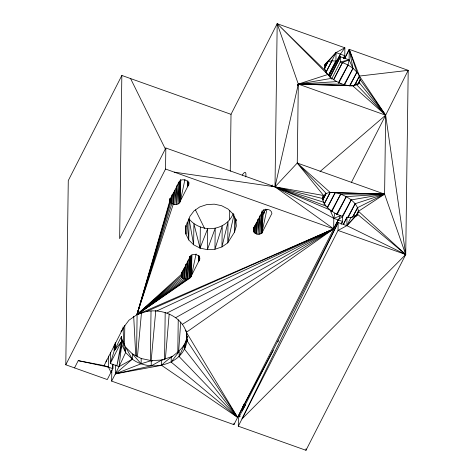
<?xml version="1.0" encoding="UTF-8"?>
<svg xmlns="http://www.w3.org/2000/svg" width="474" height="474" viewBox="0 0 474 474"><rect width="100%" height="100%" fill="white"/><g stroke="black" fill="none" stroke-linecap="round" stroke-linejoin="round"><path stroke-width="0.71" d="M184.973 179.344L180.428 200.816C179.569 205.692 171.612 205.912 170.178 201.29L170.202 198.399L170.178 201.29L136.927 314.677L128.981 320.205L123.489 327.51L104.096 365.578L78.228 360.655L74.537 367.901M180.713 179.764L180.061 202.037L180.345 180.985L179.48 182.135L179.202 203.186L180.713 179.764L180.428 200.816L187.574 186.792C192.74 180.665 179.51 176.31 178.402 183.527L170.456 198.618L136.927 314.677L181.299 275.915L181.323 273.024L181.299 275.915C182.739 280.537 190.69 280.318 191.549 275.441L196.082 253.963M253.4 228.018L253.383 230.909C254.479 234.257 259.148 235.252 261.82 233.208L271.916 213.401C271.442 208.145 262.436 207.956 261.607 213.146L253.655 228.237L253.383 230.909L253.418 228.006M112.889 364.251L112.83 368.689L107.284 379.561L65.797 364.79L68.274 180.594L121.842 75.461L231.016 114.329L230.251 171.173M110.981 372.309L108.463 367.131L108.611 356.033M110.454 352.413L110.306 363.505L119.039 366.615L132.311 359.168C150.892 373.204 185.482 364.5 187.153 338.928M341.203 224.107L342.548 221.471L342.619 216.263L340.433 215.694L233.925 424.651L111.651 381.12L111.805 370.022M114.317 344.752L114.24 350.665L110.306 363.505L121.474 341.588L121.545 336.327L114.24 350.665L114.198 345.493M121.842 75.461L119.649 238.612L165.829 147.983L275.003 186.845L326.005 206.089L329.934 209.887L334.905 213.193L340.433 215.694L333.815 218.36L275.003 186.845L174.278 172.139M124.514 346.091L124.792 325.389M119.039 366.615L125.628 352.532L125.699 347.264L121.794 339.242L121.545 336.327L121.729 344.509L119.039 366.615L111.651 381.12M136.553 356.104L137.11 314.7M186.987 336.339C185.34 350.784 170.421 355.974 161.563 365.324L115.348 373.868L132.311 359.168L125.699 347.264L132.382 353.906L141.199 358.51L141.128 363.771L115.348 373.868L115.632 364.998M150.359 360.489L151.022 310.95M115.348 373.868L151.206 365.892L151.277 360.631L141.199 358.51M172.637 356.365L161.634 360.062L161.563 365.324L237.622 417.398L241.805 408.742M65.797 364.79L165.544 169.034L165.829 147.983M164.561 359.707L165.195 312.39M170.178 201.29L170.083 198.482M334.905 213.193L333.815 218.36L333.672 228.889L146.549 311.471L136.927 314.677L170.794 202.552L170.847 198.191M343.431 58.326L344.776 55.689L344.876 47.797L277.189 23.7L275.003 186.845L333.672 228.889L136.927 314.677L171.843 203.595L171.961 194.879M173.383 192.699L173.229 204.318L136.927 314.677L189.073 278.682L190.607 256.76L191.466 255.616L191.188 276.662L191.81 255.107L191.549 275.441L198.671 261.411C203.838 255.279 190.607 250.924 189.499 258.146L181.578 273.243L181.299 275.915M146.549 311.471C162.446 308.604 181.151 316.051 186.389 332.286L237.622 417.398L171.185 362.118L171.256 356.851M175.007 190.133L174.811 204.649L176.393 187.153M176.689 185.684L176.441 204.561L178.236 183.005L177.951 204.057L179.48 182.135L178.651 182.715M177.791 353.094L178.236 319.82M185.784 330.188L186.389 332.286L187.123 340.907L237.622 417.398L179.136 356.59L179.208 351.323L171.185 362.118M189.298 258.348L187.562 279.186L136.927 314.677L181.915 277.177L181.98 272.094M181.187 274.559L136.927 314.677L182.964 278.22L183.071 270.233M184.505 267.33L184.35 278.943L136.927 314.677L185.932 279.275L187.58 261.05M186.021 226.11L185.915 234.091L188.759 239.939L193.629 244.774L200.052 248.127L207.393 249.674L214.941 249.259L221.951 246.918L227.739 242.895L234.512 232.13L236.336 226.027L235.797 219.746L232.953 213.904L228.083 209.07L221.66 205.716L214.319 204.17L206.771 204.584L199.761 206.919L193.973 210.948L189.973 216.274L185.381 227.81L185.915 234.091L185.838 225.968M237.622 417.398L184.623 349.279L184.694 344.017L179.136 356.59M185.932 279.275L186.14 264.03M187.651 180.985L187.574 186.792L187.864 180.896M188.421 182.093L188.374 185.725L188.486 182.117M187.562 279.186L187.805 261.038M233.291 213.472C229.303 223.841 218.437 229.398 207.677 228.622C200.466 227.84 193.588 224.652 189.043 218.887L188.759 239.939L187.1 222.49M189.073 278.682L189.345 258.36M198.748 255.605L198.671 261.411L198.962 255.51M199.524 256.712L199.471 260.344L199.584 256.736M233.996 214.692L227.739 242.895L228.024 221.844L221.951 246.918L222.235 225.873L214.941 249.259L215.226 228.207L207.393 249.674L207.677 228.622L200.052 248.127L200.336 227.076M229.594 219.895L229.724 210.302M234.719 216.885L234.512 232.13L235.537 218.923M233.925 424.651L233.949 423.246M238.298 426.203L238.398 418.311L338.146 222.549L346.879 225.66L405.726 254.538L305.985 450.3L238.298 426.203L338.039 230.441L338.146 222.549L241.989 418.951L405.726 254.538L408.203 70.342L349.243 49.349L344.545 58.58M254.064 227.087L253.993 232.171L253.916 227.129M255.148 225.227L255.042 233.214L254.787 225.849M257.714 219.646L256.428 233.937L256.582 222.324M258.217 219.024L258.01 234.269L259.657 216.043M259.882 216.031L259.639 234.18L261.375 213.341M266.921 209.467L261.82 233.208L262.057 210.817M265.57 210.586L265.594 209.111M305.985 450.3L306.003 448.819M344.586 84.828L352.982 68.351L349.107 59.878L340.373 56.767L340.302 61.975C348.034 64.126 355.512 68.866 359.416 76.065L385.658 115.194L405.726 254.538L338.039 230.441L346.879 225.66L346.992 217.187L350.985 217.382L354.979 216.405L357.562 214.301L358.48 211.28C357.153 202.41 348.319 197.255 340.723 194.115C334.988 192.243 325.703 190.483 322.652 197.356M344.74 58.669L349.243 49.349L349.107 59.878L348.011 65.045L338.608 83.501M350.985 217.382L346.879 225.66L357.562 214.301L405.726 254.538L384.598 194.139L385.658 115.194L408.203 70.342L359.416 76.065L354.487 85.314M170.065 199.933L170.107 198.493M262.039 213.981L262.104 212.156L264.433 212.986M261.962 215.694L261.15 233.676L261.435 212.625L262.104 212.156M191.466 255.616L190.323 277.811L190.607 256.76L189.357 257.631M178.621 351.655L180.724 322.166M261.82 233.208L263.248 213.756M165.361 359.019L169.182 314.102M174.45 190.744L173.229 204.318L172.714 194.156M185.636 264.652L184.35 278.943L183.835 268.782M137.413 356.886L141.418 313.433M151.105 361.271L155.798 310.446M185.381 227.81L185.701 225.642M184.623 349.279L187.058 336.356M115.834 348.26L114.24 350.665L121.474 341.588L116.859 365.839L121.729 344.509L121.794 339.242L125.628 352.532L132.311 359.168L132.382 353.906L141.128 363.771L151.277 360.631L163.086 359.95M171.256 197.551L171.558 196.118M123.489 327.51L122.908 329.448L122.565 329.323L120.959 331.717M328.861 75.633L340.409 54.137L344.876 47.797L336.036 52.584L325.36 63.937L324.435 66.958C325.768 75.828 334.603 80.983 342.198 84.123C347.661 85.764 354.896 87.435 359.328 82.731L360.246 79.709L359.416 76.065L349.243 49.349L352.982 68.351L343.769 85.249M326.005 206.089L323.505 202.179L322.67 198.529L323.594 195.507L297.257 163.044L298.318 84.099L277.189 23.7L231.016 114.329M297.862 85.504L298.318 84.099L327.771 74.519L277.189 23.7L325.271 70.608M336.67 81.623L298.318 84.099L297.826 85.492L298.318 84.099L331.699 78.317M105.939 361.952L106.662 359.896M297.814 85.492L298.318 84.099L342.198 84.123M242.445 407.415L244.057 404.085M343.419 224.504L346.992 217.187L343.3 224.433M325.893 72.723L336.036 52.584L344.776 55.689L343.372 58.296M330.165 77.333L340.373 56.767L329.957 77.203M324.465 65.696L325.36 63.937L327.943 61.833L336.036 52.584L335.924 61.051L328.535 75.556M324.364 65.904L325.36 63.937M358.066 84.017L360.246 79.709L385.658 115.194L351.406 182.425M322.598 197.474L323.594 195.507L275.003 186.845L298.318 84.099L347.738 85.563M355.986 216.203L358.48 211.28L384.598 194.139L297.257 163.044L275.003 186.845L329.934 209.887L333.815 218.36L342.548 221.471L341.15 224.078M324.583 68.428L327.943 61.833L331.936 60.862L335.924 61.051L328.286 75.437M271.632 186.288L272.295 184.984M329.323 75.887L340.409 54.137M331.569 79.117L340.302 61.975L349.107 59.878L342.489 62.544L333.589 79.573M261.986 216.239L265.47 209.401M333.755 79.685L342.489 62.544M349.859 85.99L356.91 72.149L349.243 49.349M354.682 85.332L359.416 76.065M358.089 83.939L360.246 79.709L358.066 83.868M358.7 83.957L359.328 82.731L385.658 115.194L320.045 171.517M322.818 199.998L326.177 193.404L297.257 163.044L330.171 192.432L384.598 194.139L357.651 207.636L353.385 215.64L351.868 217.299M324.127 204.294L330.171 192.432L323.961 204.193M327.457 207.837L335.183 192.675L384.598 194.139L355.144 203.719L347.756 217.376M331.652 211.914L340.723 194.115L384.598 194.139L351.216 199.921L342.358 216.168M337.18 214.408L346.245 196.615L384.598 194.139M342.483 217.062L351.216 199.921M348.094 217.56L355.144 203.719M356.015 216.114L358.48 211.28L405.726 254.538M356.946 215.504L357.562 214.301L356.91 215.552M357.651 207.636L353.385 215.64M324.903 67.711L327.943 61.833M322.776 199.981L326.177 193.404M355.992 216.031L358.48 211.28M325.727 72.623L331.936 60.862M327.137 207.659L335.183 192.675M332.932 229.689L338.181 219.918L342.619 216.263M242.131 408.428L273.273 350.452M277.817 341.985L278.516 340.682M349.522 85.806L356.91 72.149M331.551 211.007L340.723 194.115M338.46 82.541L348.011 65.045M336.339 214.763L346.245 196.615M242.096 411.059L245.733 404.618M353.355 86.138L355.15 84.07L356.614 83.714L357.129 84.212M346.879 225.66L354.979 216.405M186.389 332.286L333.672 228.889L165.544 169.034M182.484 324.263L333.672 228.889L156.906 310.897M175.801 317.621L333.672 228.889L166.984 313.018M151.206 365.892L161.634 360.062M354.202 215.255L355.364 215.783M151.277 360.631L152.699 360.904M78.228 360.655L108.463 367.131M322.67 198.529L275.003 186.845L323.505 202.179M385.658 115.194L298.318 84.099L297.879 85.516L298.318 84.099L352.751 85.812L385.658 115.194L356.744 84.834M262.039 212.287L264.314 213.099L263.408 209.692M104.096 365.578L112.83 368.689L112.782 364.245M238.434 415.674L240.306 416.344M355.34 84.052L356.916 84.805M130.575 78.571L165.616 149.517M195.418 209.852L204.59 228.415M125.628 352.532L121.729 344.509L121.474 341.588M200.052 248.127L193.913 223.722L193.629 244.774L189.043 218.887M133.692 316.271L135.742 355.387M255.913 223.775L256.428 233.937M186.774 333.595L186.987 337.98M187.052 339.443L187.123 340.907M123.062 326.959L123.673 343.923M182.733 271.59L182.964 278.22M171.588 196.23L171.843 203.595M181.838 272.135L181.915 277.177M170.729 198.233L170.794 202.552M236.271 219.379L236.289 220.86M242.267 175.107A13.041 2.743 -70.4 0 1 245.739 176.921M188.782 182.241L188.765 184.41L188.794 182.229M115.218 342.921L115.164 349.563L115.271 342.903M189.523 256.695L189.499 258.146L189.541 256.707"/></g></svg>
